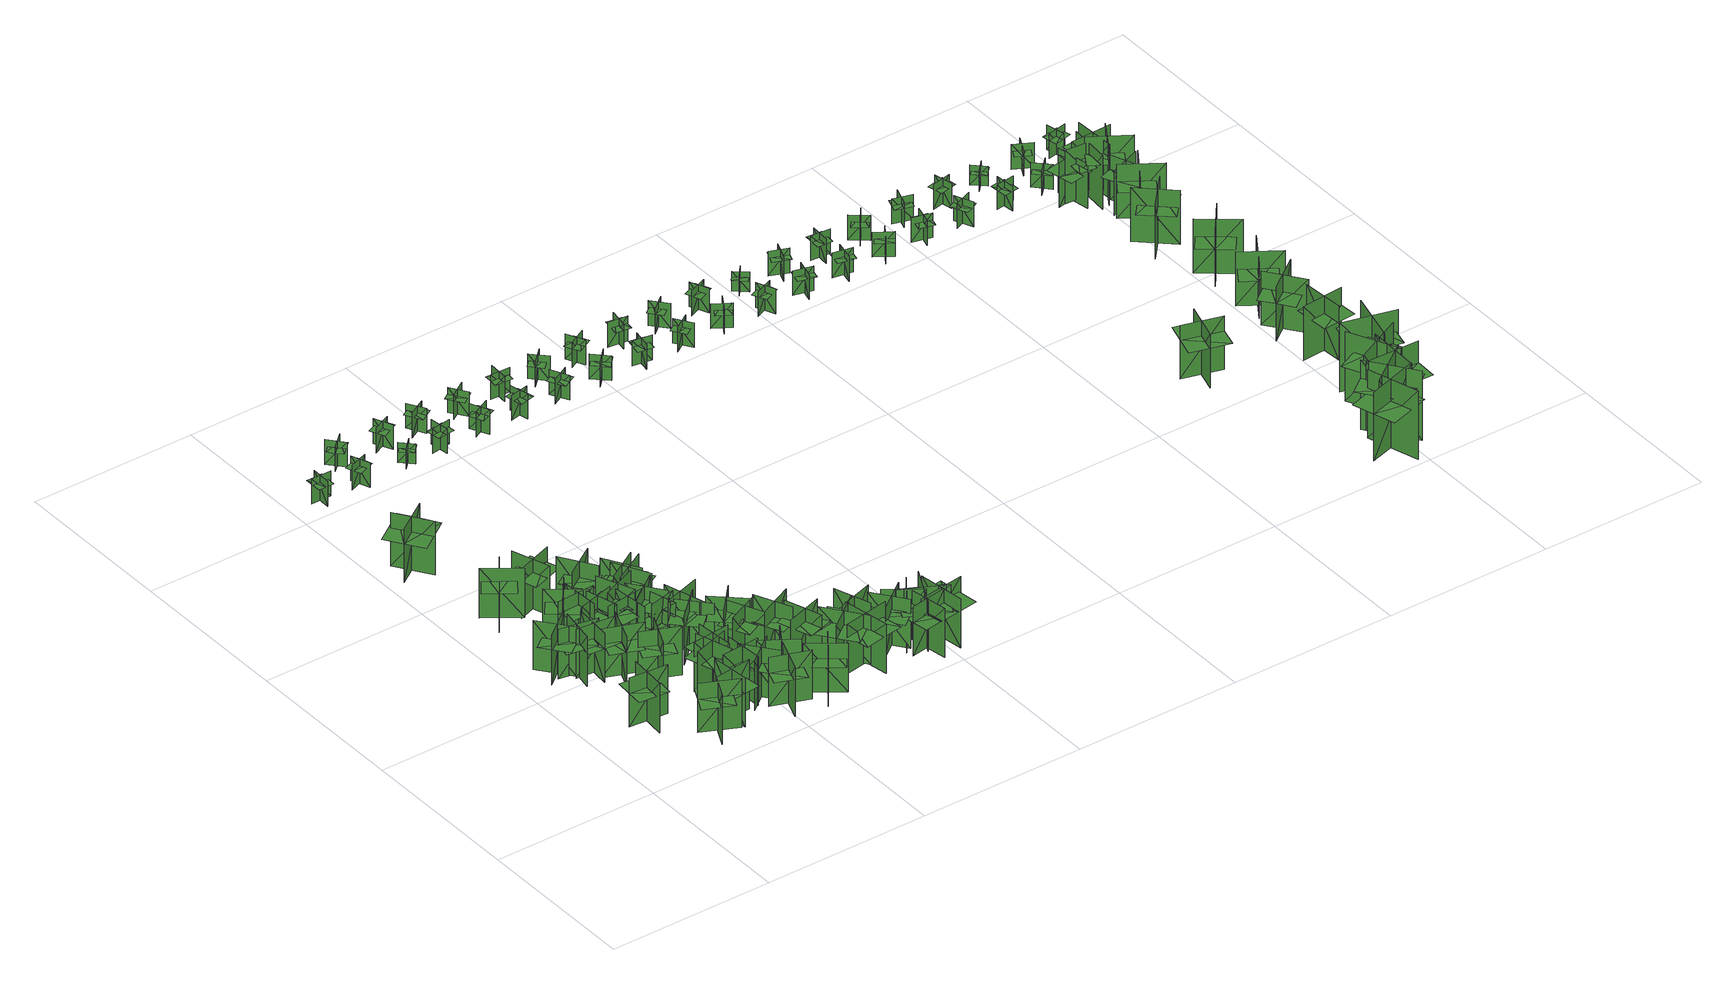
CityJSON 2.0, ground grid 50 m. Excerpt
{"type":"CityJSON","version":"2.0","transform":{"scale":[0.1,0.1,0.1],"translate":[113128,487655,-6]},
"CityObjects":{
"tree1":{"type":"SolitaryVegetationObject","geometry":[{"type":"MultiSurface","lod":"1","boundaries":[[[0,1,2]],[[0,2,3]],[[4,5,6]],[[4,6,7]],[[8,9,10]],[[8,10,11]],[[8,11,12]],[[8,12,13]]]}]},
"tree2":{"type":"SolitaryVegetationObject","geometry":[{"type":"MultiSurface","lod":"1","boundaries":[[[14,15,16]],[[14,16,17]],[[18,19,20]],[[18,20,21]],[[22,23,24]],[[22,24,25]],[[22,25,26]],[[22,26,27]]]}]},
"tree3":{"type":"SolitaryVegetationObject","geometry":[{"type":"MultiSurface","lod":"1","boundaries":[[[28,29,30]],[[28,30,31]],[[32,33,34]],[[32,34,35]],[[36,37,38]],[[36,38,39]],[[36,39,40]],[[36,40,41]]]}]},
"tree4":{"type":"SolitaryVegetationObject","geometry":[{"type":"MultiSurface","lod":"1","boundaries":[[[42,43,44]],[[42,44,45]],[[46,47,48]],[[46,48,49]],[[50,51,52]],[[50,52,53]],[[50,53,54]],[[50,54,55]]]}]},
"tree5":{"type":"SolitaryVegetationObject","geometry":[{"type":"MultiSurface","lod":"1","boundaries":[[[56,57,58]],[[56,58,59]],[[60,61,62]],[[60,62,63]],[[64,65,66]],[[64,66,67]],[[64,67,68]],[[64,68,69]]]}]},
"tree6":{"type":"SolitaryVegetationObject","geometry":[{"type":"MultiSurface","lod":"1","boundaries":[[[70,71,72]],[[70,72,73]],[[74,75,76]],[[74,76,77]],[[78,79,80]],[[78,80,81]],[[78,81,82]],[[78,82,83]]]}]},
"tree7":{"type":"SolitaryVegetationObject","geometry":[{"type":"MultiSurface","lod":"1","boundaries":[[[84,85,86]],[[84,86,87]],[[88,89,90]],[[88,90,91]],[[92,93,94]],[[92,94,95]],[[92,95,96]],[[92,96,97]]]}]},
"tree8":{"type":"SolitaryVegetationObject","geometry":[{"type":"MultiSurface","lod":"1","boundaries":[[[98,99,100]],[[98,100,101]],[[102,103,104]],[[102,104,105]],[[106,107,108]],[[106,108,109]],[[106,110,111]],[[106,111,107]]]}]},
"tree9":{"type":"SolitaryVegetationObject","geometry":[{"type":"MultiSurface","lod":"1","boundaries":[[[112,113,114]],[[112,114,115]],[[116,117,118]],[[116,118,119]],[[120,121,122]],[[120,122,123]],[[120,124,125]],[[120,125,121]]]}]},
"tree10":{"type":"SolitaryVegetationObject","geometry":[{"type":"MultiSurface","lod":"1","boundaries":[[[126,127,128]],[[126,128,129]],[[130,131,132]],[[130,132,133]],[[134,135,136]],[[134,136,137]],[[134,138,139]],[[134,139,135]]]}]},
"tree11":{"type":"SolitaryVegetationObject","geometry":[{"type":"MultiSurface","lod":"1","boundaries":[[[140,141,142]],[[140,142,143]],[[144,145,146]],[[144,146,147]],[[148,149,150]],[[148,150,151]],[[148,151,152]],[[148,152,153]]]}]},
"tree12":{"type":"SolitaryVegetationObject","geometry":[{"type":"MultiSurface","lod":"1","boundaries":[[[154,155,156]],[[154,156,157]],[[158,159,160]],[[158,160,161]],[[162,163,164]],[[162,164,165]],[[162,165,166]],[[162,166,167]]]}]},
"tree13":{"type":"SolitaryVegetationObject","geometry":[{"type":"MultiSurface","lod":"1","boundaries":[[[168,169,170]],[[168,170,171]],[[172,173,174]],[[172,174,175]],[[176,177,178]],[[176,178,179]],[[176,179,180]],[[176,180,181]]]}]},
"tree14":{"type":"SolitaryVegetationObject","geometry":[{"type":"MultiSurface","lod":"1","boundaries":[[[182,183,184]],[[182,184,185]],[[186,187,188]],[[186,188,189]],[[190,191,192]],[[190,192,193]],[[190,193,194]],[[190,194,195]]]}]},
"tree15":{"type":"SolitaryVegetationObject","geometry":[{"type":"MultiSurface","lod":"1","boundaries":[[[196,197,198]],[[196,198,199]],[[200,201,202]],[[200,202,203]],[[204,205,206]],[[204,206,207]],[[204,208,209]],[[204,209,205]]]}]},
"tree16":{"type":"SolitaryVegetationObject","geometry":[{"type":"MultiSurface","lod":"1","boundaries":[[[210,211,212]],[[210,212,213]],[[214,215,216]],[[214,216,217]],[[218,219,220]],[[218,220,221]],[[218,221,222]],[[218,222,223]]]}]},
"tree17":{"type":"SolitaryVegetationObject","geometry":[{"type":"MultiSurface","lod":"1","boundaries":[[[224,225,226]],[[224,226,227]],[[228,229,230]],[[228,230,231]],[[232,233,234]],[[232,234,235]],[[232,236,237]],[[232,237,233]]]}]},
"tree18":{"type":"SolitaryVegetationObject","geometry":[{"type":"MultiSurface","lod":"1","boundaries":[[[238,239,240]],[[238,240,241]],[[242,243,244]],[[242,244,245]],[[246,247,248]],[[246,248,249]],[[246,249,250]],[[246,250,251]]]}]},
"tree19":{"type":"SolitaryVegetationObject","geometry":[{"type":"MultiSurface","lod":"1","boundaries":[[[252,253,254]],[[252,254,255]],[[256,257,258]],[[256,258,259]],[[260,261,262]],[[260,262,263]],[[260,264,265]],[[260,265,261]]]}]},
"tree20":{"type":"SolitaryVegetationObject","geometry":[{"type":"MultiSurface","lod":"1","boundaries":[[[266,267,268]],[[266,268,269]],[[270,271,272]],[[270,272,273]],[[274,275,276]],[[274,276,277]],[[274,277,278]],[[274,278,279]]]}]},
"tree21":{"type":"SolitaryVegetationObject","geometry":[{"type":"MultiSurface","lod":"1","boundaries":[[[280,281,282]],[[280,282,283]],[[284,285,286]],[[284,286,287]],[[288,289,290]],[[288,290,291]],[[288,291,292]],[[288,292,293]]]}]},
"tree22":{"type":"SolitaryVegetationObject","geometry":[{"type":"MultiSurface","lod":"1","boundaries":[[[294,295,296]],[[294,296,297]],[[298,299,300]],[[298,300,301]],[[302,303,304]],[[302,304,305]],[[302,306,307]],[[302,307,303]]]}]},
"tree23":{"type":"SolitaryVegetationObject","geometry":[{"type":"MultiSurface","lod":"1","boundaries":[[[308,309,310]],[[308,310,311]],[[312,313,314]],[[312,314,315]],[[316,317,313]],[[316,313,312]],[[318,319,309]],[[318,309,308]],[[308,309,320]],[[308,320,321]],[[308,322,323]],[[308,323,309]]]}]},
"tree24":{"type":"SolitaryVegetationObject","geometry":[{"type":"MultiSurface","lod":"1","boundaries":[[[324,325,326]],[[324,326,327]],[[328,329,330]],[[328,330,331]],[[332,333,334]],[[332,334,335]],[[332,336,337]],[[332,337,333]]]}]},
"tree25":{"type":"SolitaryVegetationObject","geometry":[{"type":"MultiSurface","lod":"1","boundaries":[[[338,339,340]],[[338,340,341]],[[342,343,344]],[[342,344,345]],[[346,347,348]],[[346,348,349]],[[346,349,350]],[[346,350,351]]]}]},
"tree26":{"type":"SolitaryVegetationObject","geometry":[{"type":"MultiSurface","lod":"1","boundaries":[[[352,353,354]],[[352,354,355]],[[356,357,358]],[[356,358,359]],[[360,361,362]],[[360,362,363]],[[360,364,365]],[[360,365,361]]]}]},
"tree27":{"type":"SolitaryVegetationObject","geometry":[{"type":"MultiSurface","lod":"1","boundaries":[[[366,367,368]],[[366,368,369]],[[370,371,372]],[[370,372,373]],[[374,375,376]],[[374,376,377]],[[374,378,379]],[[374,379,375]]]}]},
"tree28":{"type":"SolitaryVegetationObject","geometry":[{"type":"MultiSurface","lod":"1","boundaries":[[[380,381,382]],[[380,382,383]],[[384,385,386]],[[384,386,387]],[[388,389,390]],[[388,390,391]],[[388,391,392]],[[388,392,393]]]}]},
"tree29":{"type":"SolitaryVegetationObject","geometry":[{"type":"MultiSurface","lod":"1","boundaries":[[[394,395,396]],[[394,396,397]],[[398,399,400]],[[398,400,401]],[[402,403,404]],[[402,404,405]],[[402,406,407]],[[402,407,403]]]}]},
"tree30":{"type":"SolitaryVegetationObject","geometry":[{"type":"MultiSurface","lod":"1","boundaries":[[[408,409,410]],[[408,410,411]],[[412,413,414]],[[412,414,415]],[[416,417,418]],[[416,418,419]],[[416,419,420]],[[416,420,421]]]}]},
"tree31":{"type":"SolitaryVegetationObject","geometry":[{"type":"MultiSurface","lod":"1","boundaries":[[[422,423,424]],[[422,424,425]],[[426,427,428]],[[426,428,429]],[[430,431,432]],[[430,432,433]],[[430,434,435]],[[430,435,431]]]}]},
"tree32":{"type":"SolitaryVegetationObject","geometry":[{"type":"MultiSurface","lod":"1","boundaries":[[[436,437,438]],[[436,438,439]],[[440,441,442]],[[440,442,443]],[[444,445,446]],[[444,446,447]],[[444,447,448]],[[444,448,449]]]}]},
"tree33":{"type":"SolitaryVegetationObject","geometry":[{"type":"MultiSurface","lod":"1","boundaries":[[[450,451,452]],[[450,452,453]],[[454,455,456]],[[454,456,457]],[[458,459,460]],[[458,460,461]],[[458,461,462]],[[458,462,463]]]}]},
"tree34":{"type":"SolitaryVegetationObject","geometry":[{"type":"MultiSurface","lod":"1","boundaries":[[[464,465,466]],[[464,466,467]],[[468,469,470]],[[468,470,471]],[[472,473,474]],[[472,474,475]],[[472,476,477]],[[472,477,473]]]}]},
"tree35":{"type":"SolitaryVegetationObject","geometry":[{"type":"MultiSurface","lod":"1","boundaries":[[[478,479,480]],[[478,480,481]],[[482,483,484]],[[482,484,485]],[[486,487,488]],[[486,488,489]],[[486,490,491]],[[486,491,487]]]}]},
"tree36":{"type":"SolitaryVegetationObject","geometry":[{"type":"MultiSurface","lod":"1","boundaries":[[[492,493,494]],[[492,494,495]],[[496,497,498]],[[496,498,499]],[[500,501,502]],[[500,502,503]],[[500,503,504]],[[500,504,505]]]}]},
"tree37":{"type":"SolitaryVegetationObject","geometry":[{"type":"MultiSurface","lod":"1","boundaries":[[[506,507,508]],[[506,508,509]],[[510,511,512]],[[510,512,513]],[[514,515,516]],[[514,516,517]],[[514,518,519]],[[514,519,515]]]}]},
"tree38":{"type":"SolitaryVegetationObject","geometry":[{"type":"MultiSurface","lod":"1","boundaries":[[[520,521,522]],[[520,522,523]],[[524,525,526]],[[524,526,527]],[[528,529,530]],[[528,530,531]],[[528,531,532]],[[528,532,533]]]}]},
"tree39":{"type":"SolitaryVegetationObject","geometry":[{"type":"MultiSurface","lod":"1","boundaries":[[[534,535,536]],[[534,536,537]],[[538,539,540]],[[538,540,541]],[[542,543,544]],[[542,544,545]],[[542,545,546]],[[542,546,547]]]}]},
"tree40":{"type":"SolitaryVegetationObject","geometry":[{"type":"MultiSurface","lod":"1","boundaries":[[[548,549,550]],[[548,550,551]],[[552,553,554]],[[552,554,555]],[[556,557,558]],[[556,558,559]],[[556,560,561]],[[556,561,557]]]}]},
"tree41":{"type":"SolitaryVegetationObject","geometry":[{"type":"MultiSurface","lod":"1","boundaries":[[[562,563,564]],[[562,564,565]],[[566,567,568]],[[566,568,569]],[[570,571,572]],[[570,572,573]],[[570,574,575]],[[570,575,571]]]}]},
"tree42":{"type":"SolitaryVegetationObject","geometry":[{"type":"MultiSurface","lod":"1","boundaries":[[[576,577,578]],[[576,578,579]],[[580,581,582]],[[580,582,583]],[[584,585,586]],[[584,586,587]],[[584,587,588]],[[584,588,589]]]}]},
"tree43":{"type":"SolitaryVegetationObject","geometry":[{"type":"MultiSurface","lod":"1","boundaries":[[[590,591,592]],[[590,592,593]],[[594,595,596]],[[594,596,597]],[[598,599,600]],[[598,600,601]],[[598,601,602]],[[598,602,603]]]}]},
"tree44":{"type":"SolitaryVegetationObject","geometry":[{"type":"MultiSurface","lod":"1","boundaries":[[[604,605,606]],[[604,606,607]],[[608,609,610]],[[608,610,611]],[[612,613,614]],[[612,614,615]],[[612,616,617]],[[612,617,613]]]}]},
"tree45":{"type":"SolitaryVegetationObject","geometry":[{"type":"MultiSurface","lod":"1","boundaries":[[[618,619,620]],[[618,620,621]],[[622,623,624]],[[622,624,625]],[[626,627,628]],[[626,628,629]],[[626,630,631]],[[626,631,627]]]}]},
"tree46":{"type":"SolitaryVegetationObject","geometry":[{"type":"MultiSurface","lod":"1","boundaries":[[[632,633,634]],[[632,634,635]],[[636,637,638]],[[636,638,639]],[[640,641,642]],[[640,642,643]],[[640,643,644]],[[640,644,645]]]}]},
"tree47":{"type":"SolitaryVegetationObject","geometry":[{"type":"MultiSurface","lod":"1","boundaries":[[[646,647,648]],[[646,648,649]],[[650,651,652]],[[650,652,653]],[[654,655,656]],[[654,656,657]],[[654,658,659]],[[654,659,655]]]}]},
"tree48":{"type":"SolitaryVegetationObject","geometry":[{"type":"MultiSurface","lod":"1","boundaries":[[[660,661,662]],[[660,662,663]],[[664,665,666]],[[664,666,667]],[[668,669,670]],[[668,670,671]],[[668,671,672]],[[668,672,673]]]}]},
"tree49":{"type":"SolitaryVegetationObject","geometry":[{"type":"MultiSurface","lod":"1","boundaries":[[[674,675,676]],[[674,676,677]],[[678,679,680]],[[678,680,681]],[[682,683,684]],[[682,684,685]],[[682,685,686]],[[682,686,687]]]}]},
"tree50":{"type":"SolitaryVegetationObject","geometry":[{"type":"MultiSurface","lod":"1","boundaries":[[[688,689,690]],[[688,690,691]],[[692,693,694]],[[692,694,695]],[[696,697,698]],[[696,698,699]],[[696,700,701]],[[696,701,697]]]}]},
"tree51":{"type":"SolitaryVegetationObject","geometry":[{"type":"MultiSurface","lod":"1","boundaries":[[[702,703,704]],[[702,704,705]],[[706,707,708]],[[706,708,709]],[[710,711,712]],[[710,712,713]],[[710,714,715]],[[710,715,711]]]}]},
"tree52":{"type":"SolitaryVegetationObject","geometry":[{"type":"MultiSurface","lod":"1","boundaries":[[[716,717,718]],[[716,718,719]],[[720,721,722]],[[720,722,723]],[[724,725,726]],[[724,726,727]],[[724,728,729]],[[724,729,725]]]}]},
"tree53":{"type":"SolitaryVegetationObject","geometry":[{"type":"MultiSurface","lod":"1","boundaries":[[[730,731,732]],[[730,732,733]],[[734,735,736]],[[734,736,737]],[[738,739,740]],[[738,740,741]],[[738,742,743]],[[738,743,739]]]}]},
"tree54":{"type":"SolitaryVegetationObject","geometry":[{"type":"MultiSurface","lod":"1","boundaries":[[[744,745,746]],[[744,746,747]],[[748,749,750]],[[748,750,751]],[[752,753,754]],[[752,754,755]],[[752,756,757]],[[752,757,753]]]}]},
"tree55":{"type":"SolitaryVegetationObject","geometry":[{"type":"MultiSurface","lod":"1","boundaries":[[[758,759,760]],[[758,760,761]],[[762,763,764]],[[762,764,765]],[[766,767,768]],[[766,768,769]],[[766,770,771]],[[766,771,767]]]}]},
"tree56":{"type":"SolitaryVegetationObject","geometry":[{"type":"MultiSurface","lod":"1","boundaries":[[[772,773,774]],[[772,774,775]],[[776,777,778]],[[776,778,779]],[[780,781,782]],[[780,782,783]],[[780,784,785]],[[780,785,781]]]}]},
"tree57":{"type":"SolitaryVegetationObject","geometry":[{"type":"MultiSurface","lod":"1","boundaries":[[[786,787,788]],[[786,788,789]],[[790,791,792]],[[790,792,793]],[[794,795,796]],[[794,796,797]],[[794,798,799]],[[794,799,795]]]}]},
"tree58":{"type":"SolitaryVegetationObject","geometry":[{"type":"MultiSurface","lod":"1","boundaries":[[[800,801,802]],[[800,802,803]],[[804,805,806]],[[804,806,807]],[[808,809,810]],[[808,810,811]],[[808,812,813]],[[808,813,809]]]}]},
"tree59":{"type":"SolitaryVegetationObject","geometry":[{"type":"MultiSurface","lod":"1","boundaries":[[[814,815,816]],[[814,816,817]],[[818,819,820]],[[818,820,821]],[[822,823,824]],[[822,824,825]],[[822,826,827]],[[822,827,823]]]}]},
"tree60":{"type":"SolitaryVegetationObject","geometry":[{"type":"MultiSurface","lod":"1","boundaries":[[[828,829,830]],[[828,830,831]],[[832,833,834]],[[832,834,835]],[[836,837,838]],[[836,838,839]],[[836,840,841]],[[836,841,837]]]}]},
"tree61":{"type":"SolitaryVegetationObject","geometry":[{"type":"MultiSurface","lod":"1","boundaries":[[[842,843,844]],[[842,844,845]],[[846,847,848]],[[846,848,849]],[[850,851,852]],[[850,852,853]],[[850,854,855]],[[850,855,851]]]}]},
"tree62":{"type":"SolitaryVegetationObject","geometry":[{"type":"MultiSurface","lod":"1","boundaries":[[[856,857,858]],[[856,858,859]],[[860,861,862]],[[860,862,863]],[[864,865,866]],[[864,866,867]],[[864,868,869]],[[864,869,865]]]}]},
"tree63":{"type":"SolitaryVegetationObject","geometry":[{"type":"MultiSurface","lod":"1","boundaries":[[[870,871,872]],[[870,872,873]],[[874,875,876]],[[874,876,877]],[[878,879,880]],[[878,880,881]],[[878,882,883]],[[878,883,879]]]}]},
"tree64":{"type":"SolitaryVegetationObject","geometry":[{"type":"MultiSurface","lod":"1","boundaries":[[[884,885,886]],[[884,886,887]],[[888,889,890]],[[888,890,891]],[[892,893,894]],[[892,894,895]],[[892,896,897]],[[892,897,893]]]}]},
"tree65":{"type":"SolitaryVegetationObject","geometry":[{"type":"MultiSurface","lod":"1","boundaries":[[[898,899,900]],[[898,900,901]],[[902,903,904]],[[902,904,905]],[[906,907,908]],[[906,908,909]],[[906,910,911]],[[906,911,907]]]}]},
"tree66":{"type":"SolitaryVegetationObject","geometry":[{"type":"MultiSurface","lod":"1","boundaries":[[[912,913,914]],[[912,914,915]],[[916,917,918]],[[916,918,919]],[[920,921,922]],[[920,922,923]],[[920,924,925]],[[920,925,921]]]}]},
"tree67":{"type":"SolitaryVegetationObject","geometry":[{"type":"MultiSurface","lod":"1","boundaries":[[[926,927,928]],[[926,928,929]],[[930,931,932]],[[930,932,933]],[[934,935,936]],[[934,936,937]],[[934,938,939]],[[934,939,935]]]}]},
"tree68":{"type":"SolitaryVegetationObject","geometry":[{"type":"MultiSurface","lod":"1","boundaries":[[[940,941,942]],[[940,942,943]],[[944,945,946]],[[944,946,947]],[[948,949,950]],[[948,950,951]],[[948,952,953]],[[948,953,949]]]}]},
"tree69":{"type":"SolitaryVegetationObject","geometry":[{"type":"MultiSurface","lod":"1","boundaries":[[[954,955,956]],[[954,956,957]],[[958,959,960]],[[958,960,961]],[[962,963,964]],[[962,964,965]],[[962,966,967]],[[962,967,963]]]}]},
"tree70":{"type":"SolitaryVegetationObject","geometry":[{"type":"MultiSurface","lod":"1","boundaries":[[[968,969,970]],[[968,970,971]],[[972,973,974]],[[972,974,975]],[[976,977,978]],[[976,978,979]],[[976,980,981]],[[976,981,977]]]}]},
"tree71":{"type":"SolitaryVegetationObject","geometry":[{"type":"MultiSurface","lod":"1","boundaries":[[[982,983,984]],[[982,984,985]],[[986,987,988]],[[986,988,989]],[[990,991,992]],[[990,992,993]],[[990,994,995]],[[990,995,991]]]}]},
"tree72":{"type":"SolitaryVegetationObject","geometry":[{"type":"MultiSurface","lod":"1","boundaries":[[[996,997,998]],[[996,998,999]],[[1000,1001,1002]],[[1000,1002,1003]],[[1004,1005,1006]],[[1004,1006,1007]],[[1004,1007,1008]],[[1004,1008,1009]]]}]},
"tree73":{"type":"SolitaryVegetationObject","geometry":[{"type":"MultiSurface","lod":"1","boundaries":[[[1010,1011,1012]],[[1010,1012,1013]],[[1014,1015,1016]],[[1014,1016,1017]],[[1018,1019,1020]],[[1018,1020,1021]],[[1018,1021,1022]],[[1018,1022,1023]]]}]},
"tree74":{"type":"SolitaryVegetationObject","geometry":[{"type":"MultiSurface","lod":"1","boundaries":[[[1024,1025,1026]],[[1024,1026,1027]],[[1028,1029,1030]],[[1028,1030,1031]],[[1032,1033,1034]],[[1032,1034,1035]],[[1032,1036,1037]],[[1032,1037,1033]]]}]},
"tree75":{"type":"SolitaryVegetationObject","geometry":[{"type":"MultiSurface","lod":"1","boundaries":[[[1038,1039,1040]],[[1038,1040,1041]],[[1042,1043,1044]],[[1042,1044,1045]],[[1046,1047,1048]],[[1046,1048,1049]],[[1046,1050,1051]],[[1046,1051,1047]]]}]},
"tree76":{"type":"SolitaryVegetationObject","geometry":[{"type":"MultiSurface","lod":"1","boundaries":[[[1052,1053,1054]],[[1052,1054,1055]],[[1056,1057,1058]],[[1056,1058,1059]],[[1060,1061,1062]],[[1060,1062,1063]],[[1060,1064,1065]],[[1060,1065,1061]]]}]},
"tree77":{"type":"SolitaryVegetationObject","geometry":[{"type":"MultiSurface","lod":"1","boundaries":[[[1066,1067,1068]],[[1066,1068,1069]],[[1070,1071,1072]],[[1070,1072,1073]],[[1074,1075,1076]],[[1074,1076,1077]],[[1074,1077,1078]],[[1074,1078,1079]]]}]},
"tree78":{"type":"SolitaryVegetationObject","geometry":[{"type":"MultiSurface","lod":"1","boundaries":[[[1080,1081,1082]],[[1080,1082,1083]],[[1084,1085,1086]],[[1084,1086,1087]],[[1088,1089,1090]],[[1088,1090,1091]],[[1088,1092,1093]],[[1088,1093,1089]]]}]},
"tree79":{"type":"SolitaryVegetationObject","geometry":[{"type":"MultiSurface","lod":"1","boundaries":[[[1094,1095,1096]],[[1094,1096,1097]],[[1098,1099,1100]],[[1098,1100,1101]],[[1102,1103,1104]],[[1102,1104,1105]],[[1102,1106,1107]],[[1102,1107,1103]]]}]},
"tree80":{"type":"SolitaryVegetationObject","geometry":[{"type":"MultiSurface","lod":"1","boundaries":[[[1108,1109,1110]],[[1108,1110,1111]],[[1112,1113,1114]],[[1112,1114,1115]],[[1116,1117,1118]],[[1116,1118,1119]],[[1116,1120,1121]],[[1116,1121,1117]]]}]},
"tree81":{"type":"SolitaryVegetationObject","geometry":[{"type":"MultiSurface","lod":"1","boundaries":[[[1122,1123,1124]],[[1122,1124,1125]],[[1126,1127,1128]],[[1126,1128,1129]],[[1130,1131,1132]],[[1130,1132,1133]],[[1130,1133,1134]],[[1130,1134,1135]]]}]},
"tree82":{"type":"SolitaryVegetationObject","geometry":[{"type":"MultiSurface","lod":"1","boundaries":[[[1136,1137,1138]],[[1136,1138,1139]],[[1140,1141,1142]],[[1140,1142,1143]],[[1144,1145,1146]],[[1144,1146,1147]],[[1144,1147,1148]],[[1144,1148,1149]]]}]},
"tree83":{"type":"SolitaryVegetationObject","geometry":[{"type":"MultiSurface","lod":"1","boundaries":[[[1150,1151,1152]],[[1150,1152,1153]],[[1154,1155,1156]],[[1154,1156,1157]],[[1158,1159,1160]],[[1158,1160,1161]],[[1158,1161,1162]],[[1158,1162,1163]]]}]},
"tree84":{"type":"SolitaryVegetationObject","geometry":[{"type":"MultiSurface","lod":"1","boundaries":[[[1164,1165,1166]],[[1164,1166,1167]],[[1168,1169,1170]],[[1168,1170,1171]],[[1172,1173,1174]],[[1172,1174,1175]],[[1172,1176,1177]],[[1172,1177,1173]]]}]},
"tree85":{"type":"SolitaryVegetationObject","geometry":[{"type":"MultiSurface","lod":"1","boundaries":[[[1178,1179,1180]],[[1178,1180,1181]],[[1182,1183,1184]],[[1182,1184,1185]],[[1186,1187,1188]],[[1186,1188,1189]],[[1186,1189,1190]],[[1186,1190,1191]]]}]},
"tree86":{"type":"SolitaryVegetationObject","geometry":[{"type":"MultiSurface","lod":"1","boundaries":[[[1192,1193,1194]],[[1192,1194,1195]],[[1196,1197,1198]],[[1196,1198,1199]],[[1200,1201,1202]],[[1200,1202,1203]],[[1200,1204,1205]],[[1200,1205,1201]]]}]},
"tree87":{"type":"SolitaryVegetationObject","geometry":[{"type":"MultiSurface","lod":"1","boundaries":[[[1206,1207,1208]],[[1206,1208,1209]],[[1210,1211,1212]],[[1210,1212,1213]],[[1214,1215,1216]],[[1214,1216,1217]],[[1214,1217,1218]],[[1214,1218,1219]]]}]},
"tree88":{"type":"SolitaryVegetationObject","geometry":[{"type":"MultiSurface","lod":"1","boundaries":[[[1220,1221,1222]],[[1220,1222,1223]],[[1224,1225,1226]],[[1224,1226,1227]],[[1228,1229,1230]],[[1228,1230,1231]],[[1228,1231,1232]],[[1228,1232,1233]]]}]},
"tree89":{"type":"SolitaryVegetationObject","geometry":[{"type":"MultiSurface","lod":"1","boundaries":[[[1234,1235,1236]],[[1234,1236,1237]],[[1238,1239,1240]],[[1238,1240,1241]],[[1242,1243,1244]],[[1242,1244,1245]],[[1242,1246,1247]],[[1242,1247,1243]]]}]},
"tree90":{"type":"SolitaryVegetationObject","geometry":[{"type":"MultiSurface","lod":"1","boundaries":[[[1248,1249,1250]],[[1248,1250,1251]],[[1252,1253,1254]],[[1252,1254,1255]],[[1256,1257,1258]],[[1256,1258,1259]],[[1256,1259,1260]],[[1256,1260,1261]]]}]},
"tree91":{"type":"SolitaryVegetationObject","geometry":[{"type":"MultiSurface","lod":"1","boundaries":[[[1262,1263,1264]],[[1262,1264,1265]],[[1266,1267,1268]],[[1266,1268,1269]],[[1270,1271,1272]],[[1270,1272,1273]],[[1270,1273,1274]],[[1270,1274,1275]]]}]},
"tree92":{"type":"SolitaryVegetationObject","geometry":[{"type":"MultiSurface","lod":"1","boundaries":[[[1276,1277,1278]],[[1276,1278,1279]],[[1280,1281,1282]],[[1280,1282,1283]],[[1284,1285,1286]],[[1284,1286,1287]],[[1284,1288,1289]],[[1284,1289,1285]]]}]},
"tree93":{"type":"SolitaryVegetationObject","geometry":[{"type":"MultiSurface","lod":"1","boundaries":[[[1290,1291,1292]],[[1290,1292,1293]],[[1294,1295,1296]],[[1294,1296,1297]],[[1298,1299,1300]],[[1298,1300,1301]],[[1298,1301,1302]],[[1298,1302,1303]]]}]},
"tree94":{"type":"SolitaryVegetationObject","geometry":[{"type":"MultiSurface","lod":"1","boundaries":[[[1304,1305,1306]],[[1304,1306,1307]],[[1308,1309,1310]],[[1308,1310,1311]],[[1312,1313,1314]],[[1312,1314,1315]],[[1312,1315,1316]],[[1312,1316,1317]]]}]},
"tree95":{"type":"SolitaryVegetationObject","geometry":[{"type":"MultiSurface","lod":"1","boundaries":[[[1318,1319,1320]],[[1318,1320,1321]],[[1322,1323,1324]],[[1322,1324,1325]],[[1326,1327,1328]],[[1326,1328,1329]],[[1326,1329,1330]],[[1326,1330,1331]]]}]},
"tree96":{"type":"SolitaryVegetationObject","geometry":[{"type":"MultiSurface","lod":"1","boundaries":[[[1332,1333,1334]],[[1332,1334,1335]],[[1336,1337,1338]],[[1336,1338,1339]],[[1340,1341,1342]],[[1340,1342,1343]],[[1340,1343,1344]],[[1340,1344,1345]]]}]},
"tree97":{"type":"SolitaryVegetationObject","geometry":[{"type":"MultiSurface","lod":"1","boundaries":[[[1346,1347,1348]],[[1346,1348,1349]],[[1350,1351,1352]],[[1350,1352,1353]],[[1354,1355,1356]],[[1354,1356,1357]],[[1354,1358,1359]],[[1354,1359,1355]]]}]},
"tree98":{"type":"SolitaryVegetationObject","geometry":[{"type":"MultiSurface","lod":"1","boundaries":[[[1360,1361,1362]],[[1360,1362,1363]],[[1364,1365,1366]],[[1364,1366,1367]],[[1368,1369,1370]],[[1368,1370,1371]],[[1368,1372,1373]],[[1368,1373,1369]]]}]}
},
"vertices":[
[172,305,24],[162,189,24],[162,189,179],[172,305,179],[115,257,24],[115,257,179],[231,246,179],[231,246,24],[115,257,130],[111,208,130],[203,200,130],[208,248,130],[212,297,130],[119,305,130],
[76,539,14],[168,611,14],[168,611,169],[76,539,169],[150,531,14],[150,531,169],[78,622,169],[78,622,14],[150,531,120],[188,561,120],[131,634,120],[93,604,120],[55,574,120],[112,501,120],
[311,156,24],[261,51,24],[261,51,179],[311,156,179],[241,131,24],[241,131,179],[346,81,179],[346,81,24],[241,131,130],[220,87,130],[304,47,130],[325,91,130],[346,135,130],[262,175,130],
[168,596,11],[147,481,11],[147,481,167],[168,596,167],[107,553,11],[107,553,167],[222,532,167],[222,532,11],[107,553,118],[99,505,118],[190,489,118],[199,536,118],[207,584,118],[116,601,118],
[146,528,10],[262,518,10],[262,518,165],[146,528,165],[195,471,10],[195,471,165],[205,587,165],[205,587,10],[195,471,116],[243,467,116],[251,559,116],[203,564,116],[154,568,116],[146,475,116],
[200,491,10],[309,449,10],[309,449,165],[200,491,165],[231,423,10],[231,423,165],[273,531,165],[273,531,10],[231,423,116],[276,405,116],[310,492,116],[264,509,116],[219,527,116],[186,440,116],
[296,125,24],[412,137,24],[412,137,179],[296,125,179],[354,78,24],[354,78,179],[343,194,179],[343,194,24],[354,78,130],[403,83,130],[393,175,130],[345,171,130],[297,166,130],[306,73,130],
[106,806,15],[176,901,15],[176,901,171],[106,806,171],[198,821,15],[103,890,15],[103,890,171],[198,821,171],[112,814,131],[176,901,131],[138,929,131],[74,841,131],[150,786,131],[213,874,131],
[178,629,19],[251,722,19],[251,722,175],[178,629,175],[270,641,19],[177,714,19],[177,714,175],[270,641,175],[184,637,135],[251,722,135],[214,751,135],[147,666,135],[221,609,135],[287,694,135],
[175,645,17],[293,651,17],[293,651,173],[175,645,173],[245,583,17],[239,701,17],[239,701,173],[245,583,173],[185,646,133],[293,651,133],[291,698,133],[183,692,133],[188,599,133],[296,605,133],
[338,452,10],[290,345,10],[290,345,165],[338,452,165],[268,424,10],[268,424,165],[375,377,165],[375,377,10],[268,424,116],[249,380,116],[334,342,116],[353,387,116],[373,431,116],[288,469,116],
[55,1208,19],[124,1107,19],[124,1107,188],[55,1208,188],[40,1128,19],[140,1197,19],[140,1197,188],[40,1128,188],[40,1128,141],[74,1078,141],[174,1146,141],[140,1197,141],[106,1247,141],[5,1179,141],
[325,623,17],[213,592,17],[213,592,172],[325,623,172],[260,659,17],[260,659,172],[291,547,172],[291,547,17],[260,659,123],[213,646,123],[238,557,123],[284,569,123],[331,582,123],[307,672,123],
[446,291,13],[335,257,13],[335,257,168],[446,291,168],[380,326,13],[380,326,168],[414,215,168],[414,215,13],[380,326,119],[334,312,119],[361,223,119],[407,237,119],[454,251,119],[426,340,119],
[268,553,16],[386,565,16],[386,565,173],[268,553,173],[341,495,16],[329,612,16],[329,612,173],[341,495,173],[278,554,133],[386,565,133],[381,612,133],[273,601,133],[283,508,133],[390,519,133],
[495,213,14],[379,206,14],[379,206,169],[495,213,169],[439,262,14],[439,262,169],[447,146,169],[447,146,14],[439,262,120],[391,259,120],[397,166,120],[445,170,120],[494,173,120],[488,265,120],
[307,869,9],[195,830,9],[195,830,165],[307,869,165],[222,909,9],[261,797,9],[261,797,165],[222,909,165],[297,865,125],[195,830,125],[210,786,125],[312,821,125],[282,909,125],[180,874,125],
[472,311,10],[356,300,10],[356,300,165],[472,311,165],[415,358,10],[415,358,165],[425,242,165],[425,242,10],[415,358,116],[366,354,116],[375,261,116],[423,265,116],[472,270,116],[463,362,116],
[401,635,27],[292,589,27],[292,589,184],[401,635,184],[314,669,27],[360,560,27],[360,560,184],[314,669,184],[392,631,143],[292,589,143],[310,546,143],[410,588,143],[374,674,143],[274,632,143],
[510,132,14],[439,224,14],[439,224,169],[510,132,169],[519,206,14],[519,206,169],[427,135,169],[427,135,14],[519,206,120],[490,245,120],[416,188,120],[446,149,120],[475,111,120],[549,168,120],
[533,156,16],[493,47,16],[493,47,171],[533,156,171],[465,124,16],[465,124,171],[575,85,171],[575,85,16],[465,124,122],[449,79,122],[536,47,122],[553,93,122],[569,139,122],[482,170,122],
[81,1515,23],[82,1574,23],[82,1574,102],[81,1515,102],[115,1548,23],[55,1549,23],[55,1549,102],[115,1548,102],[81,1520,81],[82,1574,81],[59,1575,81],[58,1521,81],[105,1520,81],[106,1574,81],
[359,488,97],[441,508,97],[431,551,97],[348,530,97],[388,539,97],[409,456,97],[414,458,175],[393,540,175],[393,540,19],[414,458,19],[360,484,19],[442,505,19],[441,508,175],[359,488,175],[369,446,97],[452,466,97],
[334,520,26],[429,589,26],[429,589,183],[334,520,183],[426,506,26],[356,601,26],[356,601,183],[426,506,183],[342,526,142],[429,589,142],[402,627,142],[314,563,142],[369,488,142],[456,552,142],
[285,732,16],[382,795,16],[382,795,171],[285,732,171],[358,716,16],[358,716,171],[294,814,171],[294,814,16],[358,716,122],[399,743,122],[348,821,122],[307,794,122],[267,768,122],[317,690,122],
[401,403,17],[488,483,17],[488,483,173],[401,403,173],[495,400,17],[415,487,17],[415,487,173],[495,400,173],[409,410,133],[488,483,133],[457,518,133],[377,444,133],[440,376,133],[520,449,133],
[469,424,24],[435,537,24],[435,537,180],[469,424,180],[513,507,24],[400,472,24],[400,472,180],[513,507,180],[466,434,140],[435,537,140],[390,523,140],[422,420,140],[511,447,140],[479,551,140],
[514,130,11],[577,228,11],[577,228,166],[514,130,166],[587,146,11],[587,146,166],[489,209,166],[489,209,11],[587,146,117],[613,187,117],[535,237,117],[509,197,117],[483,156,117],[561,105,117],
[444,601,19],[387,705,19],[387,705,176],[444,601,176],[469,691,19],[366,634,19],[366,634,176],[469,691,176],[439,610,135],[387,705,135],[346,682,135],[398,587,135],[480,632,135],[428,727,135],
[439,637,20],[378,736,20],[378,736,175],[439,637,175],[456,709,20],[456,709,175],[357,649,175],[357,649,20],[456,709,126],[431,751,126],[352,702,126],[377,661,126],[402,620,126],[481,668,126],
[487,348,22],[566,436,22],[566,436,179],[487,348,179],[580,354,22],[492,433,22],[492,433,179],[580,354,179],[494,356,138],[566,436,138],[531,467,138],[459,387,138],[529,324,138],[601,405,138],
[598,367,19],[493,317,19],[493,317,174],[598,367,174],[528,392,19],[528,392,174],[578,287,174],[578,287,19],[528,392,125],[484,371,125],[524,287,125],[568,308,125],[612,329,125],[572,413,125],
[673,61,10],[579,129,10],[579,129,165],[673,61,165],[661,134,10],[661,134,165],[593,40,165],[593,40,10],[661,134,117],[622,162,117],[567,87,117],[607,59,117],[646,30,117],[700,106,117],
[177,1537,22],[232,1557,22],[232,1557,100],[177,1537,100],[220,1518,22],[199,1573,22],[199,1573,100],[220,1518,100],[182,1538,80],[232,1557,80],[224,1579,80],[173,1560,80],[190,1516,80],[240,1535,80],
[232,1666,25],[188,1626,25],[188,1626,103],[232,1666,103],[186,1668,25],[225,1624,25],[225,1624,103],[186,1668,103],[229,1662,83],[188,1626,83],[204,1609,83],[244,1645,83],[213,1680,83],[173,1644,83],
[570,282,26],[675,332,26],[675,332,181],[570,282,181],[641,258,26],[641,258,181],[591,363,181],[591,363,26],[641,258,132],[685,279,132],[644,363,132],[601,342,132],[557,321,132],[597,237,132],
[646,300,20],[682,188,20],[682,188,177],[646,300,177],[604,217,20],[717,253,20],[717,253,177],[604,217,177],[649,291,137],[682,188,137],[727,202,137],[694,305,137],[605,276,137],[638,174,137],
[785,113,20],[699,227,20],[699,227,175],[785,113,175],[798,215,20],[684,128,20],[684,128,175],[798,215,175],[794,211,132],[756,261,132],[651,182,132],[689,132,132],[727,82,132],[831,161,132],
[854,144,17],[713,119,17],[713,119,173],[854,144,173],[770,202,17],[795,61,17],[795,61,173],[770,202,173],[771,196,129],[709,185,129],[732,56,129],[794,67,129],[856,78,129],[832,207,129],
[344,1566,22],[378,1533,22],[378,1533,85],[344,1566,85],[345,1529,22],[378,1563,22],[378,1563,85],[345,1529,85],[347,1563,69],[378,1533,69],[391,1547,69],[360,1577,69],[334,1550,69],[365,1520,69],
[327,1635,21],[381,1660,21],[381,1660,99],[327,1635,99],[371,1620,21],[346,1673,21],[346,1673,99],[371,1620,99],[332,1637,79],[381,1660,79],[371,1681,79],[322,1658,79],[342,1616,79],[391,1639,79],
[749,188,22],[859,225,22],[859,225,177],[749,188,177],[816,155,22],[816,155,177],[779,265,177],[779,265,22],[816,155,128],[862,170,128],[832,258,128],[786,243,128],[740,227,128],[770,139,128],
[839,122,18],[932,191,18],[932,191,173],[839,122,173],[912,112,18],[912,112,173],[843,205,173],[843,205,18],[912,112,124],[951,140,124],[896,215,124],[857,186,124],[818,158,124],[873,83,124],
[501,1553,21],[442,1545,21],[442,1545,99],[501,1553,99],[464,1581,21],[472,1522,21],[472,1522,99],[464,1581,99],[496,1552,79],[442,1545,79],[446,1522,79],[499,1529,79],[493,1575,79],[439,1568,79],
[454,1678,21],[483,1627,21],[483,1627,99],[454,1678,99],[442,1633,21],[493,1662,21],[493,1662,99],[442,1633,99],[456,1674,79],[483,1627,79],[503,1638,79],[477,1685,79],[436,1662,79],[463,1615,79],
[939,142,18],[959,27,18],[959,27,173],[939,142,173],[897,81,18],[897,81,173],[1011,100,173],[1011,100,18],[897,81,124],[905,33,124],[997,49,124],[988,96,124],[980,144,124],[888,128,124],
[877,195,16],[973,126,16],[973,126,172],[877,195,172],[893,103,16],[962,199,16],[962,199,172],[893,103,172],[885,189,132],[973,126,132],[1000,164,132],[912,227,132],[858,151,132],[946,88,132],
[1004,202,17],[941,74,17],[941,74,172],[1004,202,172],[908,168,17],[1036,105,17],[1036,105,172],[908,168,172],[913,166,129],[885,110,129],[1004,52,129],[1031,108,129],[1059,164,129],[941,222,129],
[935,98,17],[1077,117,17],[1077,117,173],[935,98,173],[1017,37,17],[998,179,17],[998,179,173],[1017,37,173],[1016,43,129],[1078,51,129],[1061,182,129],[999,173,129],[937,165,129],[954,34,129],
[628,1563,22],[575,1537,22],[575,1537,100],[628,1563,100],[584,1578,22],[610,1524,22],[610,1524,100],[584,1578,100],[623,1560,80],[575,1537,80],[585,1516,80],[634,1539,80],[613,1581,80],[565,1558,80],
[617,1622,20],[584,1671,20],[584,1671,98],[617,1622,98],[626,1668,20],[577,1635,20],[577,1635,98],[626,1668,98],[614,1626,78],[584,1671,78],[565,1658,78],[595,1613,78],[634,1639,78],[604,1684,78],
[717,1579,23],[729,1521,23],[729,1521,101],[717,1579,101],[692,1540,23],[750,1552,23],[750,1552,101],[692,1540,101],[718,1574,81],[729,1521,81],[752,1526,81],[741,1579,81],[695,1570,81],[706,1517,81],
[766,1648,20],[707,1651,20],[707,1651,98],[766,1648,98],[734,1682,20],[731,1623,20],[731,1623,98],[734,1682,98],[761,1648,78],[707,1651,78],[705,1628,78],[759,1625,78],[762,1671,78],[708,1674,78],
[841,1577,22],[868,1525,22],[868,1525,100],[841,1577,100],[827,1533,22],[879,1560,22],[879,1560,100],[827,1533,100],[843,1573,80],[868,1525,80],[889,1536,80],[864,1584,80],[822,1562,80],[847,1514,80],
[833,1627,20],[876,1668,20],[876,1668,98],[833,1627,98],[880,1626,20],[839,1669,20],[839,1669,98],[880,1626,98],[837,1630,78],[876,1668,78],[860,1684,78],[821,1647,78],[853,1613,78],[892,1651,78],
[964,1571,22],[1007,1530,22],[1007,1530,100],[964,1571,100],[965,1524,22],[1007,1567,22],[1007,1567,100],[965,1524,100],[968,1568,80],[1007,1530,80],[1023,1547,80],[984,1584,80],[952,1551,80],[991,1513,80],
[1015,1668,20],[962,1641,20],[962,1641,98],[1015,1668,98],[970,1682,20],[997,1629,20],[997,1629,98],[970,1682,98],[1010,1666,78],[962,1641,78],[973,1620,78],[1021,1645,78],[1000,1686,78],[951,1662,78],
[1109,1516,21],[1120,1574,21],[1120,1574,100],[1109,1516,100],[1147,1543,21],[1089,1553,21],[1089,1553,100],[1147,1543,100],[1110,1521,80],[1120,1574,80],[1097,1578,80],[1087,1525,80],[1133,1517,80],[1143,1570,80],
[1126,1685,21],[1117,1627,21],[1117,1627,99],[1126,1685,99],[1088,1657,21],[1147,1649,21],[1147,1649,99],[1088,1657,99],[1125,1680,79],[1117,1627,79],[1140,1623,79],[1148,1677,79],[1102,1684,79],[1094,1630,79],
[1219,1530,22],[1269,1563,22],[1269,1563,100],[1219,1530,100],[1265,1521,22],[1233,1570,22],[1233,1570,100],[1265,1521,100],[1224,1533,80],[1269,1563,80],[1256,1582,80],[1211,1552,80],[1237,1513,80],[1282,1543,80],
[1222,1632,21],[1268,1669,21],[1268,1669,99],[1222,1632,99],[1269,1628,21],[1231,1673,21],[1231,1673,99],[1269,1628,99],[1226,1635,79],[1268,1669,79],[1253,1687,79],[1211,1653,79],[1241,1617,79],[1283,1651,79],
[1396,1576,21],[1365,1526,21],[1365,1526,99],[1396,1576,99],[1351,1565,21],[1401,1534,21],[1401,1534,99],[1351,1565,99],[1394,1572,79],[1365,1526,79],[1385,1514,79],[1413,1559,79],[1374,1584,79],[1345,1539,79],
[1346,1640,21],[1401,1663,21],[1401,1663,99],[1346,1640,99],[1390,1623,21],[1366,1677,21],[1366,1677,99],[1390,1623,99],[1351,1642,79],[1401,1663,79],[1391,1685,79],[1342,1663,79],[1360,1620,79],[1410,1642,79],
[1482,1535,21],[1536,1559,21],[1536,1559,99],[1482,1535,99],[1525,1518,21],[1501,1572,21],[1501,1572,99],[1525,1518,99],[1486,1537,79],[1536,1559,79],[1526,1580,79],[1477,1558,79],[1496,1516,79],[1545,1537,79],
[1530,1636,22],[1494,1666,22],[1494,1666,84],[1530,1636,84],[1527,1673,22],[1496,1637,22],[1496,1637,84],[1527,1673,84],[1527,1638,68],[1494,1666,68],[1482,1652,68],[1515,1624,68],[1539,1653,68],[1506,1681,68],
[1608,1556,22],[1665,1542,22],[1665,1542,100],[1608,1556,100],[1632,1516,22],[1647,1574,22],[1647,1574,100],[1632,1516,100],[1613,1555,80],[1665,1542,80],[1671,1564,80],[1619,1578,80],[1607,1533,80],[1659,1519,80],
[1610,1665,21],[1664,1643,21],[1664,1643,99],[1610,1665,99],[1628,1622,21],[1650,1677,21],[1650,1677,99],[1628,1622,99],[1614,1664,79],[1664,1643,79],[1673,1664,79],[1623,1685,79],[1605,1642,79],[1655,1621,79],
[1738,1559,22],[1796,1547,22],[1796,1547,100],[1738,1559,100],[1763,1520,22],[1776,1578,22],[1776,1578,100],[1763,1520,100],[1743,1558,80],[1796,1547,80],[1800,1570,80],[1747,1581,80],[1738,1535,80],[1791,1524,80],
[1764,1620,21],[1768,1679,21],[1768,1679,99],[1764,1620,99],[1799,1651,21],[1740,1655,21],[1740,1655,99],[1799,1651,99],[1764,1625,79],[1768,1679,79],[1745,1681,79],[1741,1627,79],[1787,1624,79],[1791,1677,79],
[1875,1571,23],[1924,1538,23],[1924,1538,101],[1875,1571,101],[1884,1525,23],[1917,1574,23],[1917,1574,101],[1884,1525,101],[1879,1568,81],[1924,1538,81],[1937,1557,81],[1892,1588,81],[1866,1549,81],[1911,1519,81],
[1919,1679,21],[1882,1632,21],[1882,1632,99],[1919,1679,99],[1872,1673,21],[1918,1636,21],[1918,1636,99],[1872,1673,99],[1915,1675,79],[1882,1632,79],[1900,1618,79],[1934,1660,79],[1897,1689,79],[1863,1647,79],
[2265,706,15],[2231,589,15],[2231,589,184],[2265,706,184],[2194,668,15],[2310,634,15],[2310,634,184],[2194,668,184],[2194,668,137],[2177,609,137],[2293,575,137],[2310,634,137],[2327,692,137],[2211,726,137],
[2421,164,17],[2468,9,17],[2468,9,234],[2421,164,234],[2372,72,17],[2372,72,234],[2528,119,234],[2528,119,17],[2372,72,166],[2392,7,166],[2516,45,166],[2497,110,166],[2477,175,166],[2353,137,166],
[2034,1584,24],[2019,1527,24],[2019,1527,102],[2034,1584,102],[1994,1561,24],[2051,1546,24],[2051,1546,102],[1994,1561,102],[2033,1580,82],[2019,1527,82],[2042,1521,82],[2056,1574,82],[2010,1586,82],[1996,1533,82],
[2531,75,14],[2433,209,14],[2433,209,233],[2531,75,233],[2550,204,14],[2416,107,14],[2416,107,233],[2550,204,233],[2522,86,176],[2433,209,176],[2381,170,176],[2470,48,176],[2575,125,176],[2486,247,176],
[2061,1643,22],[2005,1661,22],[2005,1661,101],[2061,1643,101],[2039,1684,22],[2021,1628,22],[2021,1628,101],[2039,1684,101],[2056,1644,80],[2005,1661,80],[1997,1639,80],[2049,1622,80],[2063,1666,80],[2012,1683,80],
[2527,116,17],[2531,279,17],[2531,279,234],[2527,116,234],[2602,188,17],[2602,188,234],[2439,193,234],[2439,193,17],[2602,188,166],[2604,256,166],[2474,260,166],[2472,192,166],[2470,124,166],[2600,120,166],
[2600,293,13],[2451,222,13],[2451,222,233],[2600,293,233],[2477,336,13],[2548,187,13],[2548,187,233],[2477,336,233],[2588,287,176],[2451,222,176],[2480,163,176],[2616,228,176],[2559,346,176],[2423,281,176],
[2166,1523,22],[2142,1577,22],[2142,1577,101],[2166,1523,101],[2182,1566,22],[2128,1543,22],[2128,1543,101],[2182,1566,101],[2164,1527,80],[2142,1577,80],[2121,1567,80],[2143,1518,80],[2185,1537,80],[2163,1586,80],
[2129,1646,24],[2187,1658,24],[2187,1658,103],[2129,1646,103],[2169,1621,24],[2156,1679,24],[2156,1679,103],[2169,1621,103],[2134,1647,82],[2187,1658,82],[2182,1681,82],[2129,1670,82],[2139,1624,82],[2192,1636,82],
[2645,333,17],[2487,373,17],[2487,373,234],[2645,333,234],[2591,422,17],[2591,422,234],[2551,264,234],[2551,264,17],[2591,422,166],[2525,439,166],[2494,313,166],[2559,296,166],[2625,280,166],[2657,406,166],
[2568,485,20],[2559,612,20],[2559,612,191],[2568,485,191],[2621,547,20],[2621,547,191],[2494,537,191],[2494,537,20],[2621,547,137],[2617,600,137],[2515,593,137],[2519,539,137],[2523,486,137],[2625,494,137],
[2497,726,25],[2573,623,25],[2573,623,195],[2497,726,195],[2486,645,25],[2486,645,195],[2589,721,195],[2589,721,25],[2486,645,142],[2517,602,142],[2599,663,142],[2568,706,142],[2536,749,142],[2454,688,142],
[2290,1520,22],[2284,1579,22],[2284,1579,100],[2290,1520,100],[2319,1557,22],[2261,1550,22],[2261,1550,100],[2319,1557,100],[2290,1525,80],[2284,1579,80],[2261,1576,80],[2267,1523,80],[2313,1528,80],[2307,1581,80],
[2494,832,25],[2601,762,25],[2601,762,196],[2494,832,196],[2511,752,25],[2511,752,196],[2581,859,196],[2581,859,25],[2511,752,142],[2556,723,142],[2612,808,142],[2567,838,142],[2522,867,142],[2466,781,142],
[2266,1674,27],[2301,1642,27],[2301,1642,90],[2266,1674,90],[2268,1637,27],[2300,1671,27],[2300,1671,90],[2268,1637,90],[2269,1671,73],[2301,1642,73],[2314,1655,73],[2282,1685,73],[2257,1658,73],[2288,1628,73],
[2490,1009,31],[2591,930,31],[2591,930,202],[2490,1009,202],[2500,928,31],[2500,928,202],[2579,1028,202],[2579,1028,31],[2500,928,148],[2542,895,148],[2605,975,148],[2563,1008,148],[2521,1041,148],[2458,960,148],
[2535,1127,36],[2441,1213,36],[2441,1213,206],[2535,1127,206],[2531,1209,36],[2531,1209,206],[2445,1114,206],[2445,1114,36],[2531,1209,153],[2492,1245,153],[2423,1169,153],[2462,1133,153],[2502,1097,153],[2571,1173,153],
[2392,1580,21],[2433,1537,21],[2433,1537,99],[2392,1580,99],[2392,1533,21],[2434,1574,21],[2434,1574,99],[2392,1533,99],[2395,1576,79],[2433,1537,79],[2450,1554,79],[2412,1592,79],[2379,1560,79],[2416,1521,79],
[2549,1328,42],[2477,1221,42],[2477,1221,213],[2549,1328,213],[2468,1311,42],[2468,1311,213],[2575,1240,213],[2575,1240,42],[2468,1311,159],[2439,1267,159],[2524,1210,159],[2553,1254,159],[2583,1299,159],[2498,1356,159],
[2446,1533,8],[2464,1431,8],[2464,1431,148],[2446,1533,148],[2408,1478,8],[2408,1478,148],[2511,1497,148],[2511,1497,8],[2408,1478,104],[2416,1435,104],[2498,1450,104],[2490,1493,104],[2482,1536,104],[2400,1521,104],
[2404,1627,25],[2431,1679,25],[2431,1679,103],[2404,1627,103],[2448,1641,25],[2396,1669,25],[2396,1669,103],[2448,1641,103],[2406,1632,83],[2431,1679,83],[2411,1690,83],[2385,1643,83],[2427,1621,83],[2452,1668,83],
[2551,1464,13],[2424,1475,13],[2424,1475,183],[2551,1464,183],[2498,1526,13],[2498,1526,183],[2488,1399,183],[2488,1399,13],[2498,1526,129],[2445,1531,129],[2437,1429,129],[2490,1424,129],[2543,1420,129],[2551,1522,129],
[2571,1368,38],[2474,1329,38],[2474,1329,178],[2571,1368,178],[2509,1394,38],[2509,1394,178],[2548,1297,178],[2548,1297,38],[2509,1394,134],[2468,1378,134],[2500,1300,134],[2540,1317,134],[2581,1333,134],[2549,1411,134],
[2563,1489,32],[2496,1380,32],[2496,1380,202],[2563,1489,202],[2484,1470,32],[2484,1470,202],[2592,1402,202],[2592,1402,32],[2484,1470,149],[2456,1424,149],[2542,1371,149],[2571,1416,149],[2599,1461,149],[2512,1515,149],
[2580,1489,21],[2453,1485,21],[2453,1485,191],[2580,1489,191],[2520,1545,21],[2520,1545,191],[2525,1417,191],[2525,1417,21],[2520,1545,137],[2467,1543,137],[2470,1441,137],[2524,1443,137],[2577,1445,137],[2574,1547,137],
[2496,1565,21],[2553,1549,21],[2553,1549,100],[2496,1565,100],[2519,1525,21],[2536,1581,21],[2536,1581,100],[2519,1525,100],[2501,1564,79],[2553,1549,79],[2559,1571,79],[2508,1586,79],[2495,1542,79],[2546,1527,79],
[2563,1663,23],[2505,1651,23],[2505,1651,101],[2563,1663,101],[2523,1688,23],[2536,1631,23],[2536,1631,101],[2523,1688,101],[2558,1662,81],[2505,1651,81],[2510,1628,81],[2563,1640,81],[2553,1685,81],[2500,1674,81]
]}
